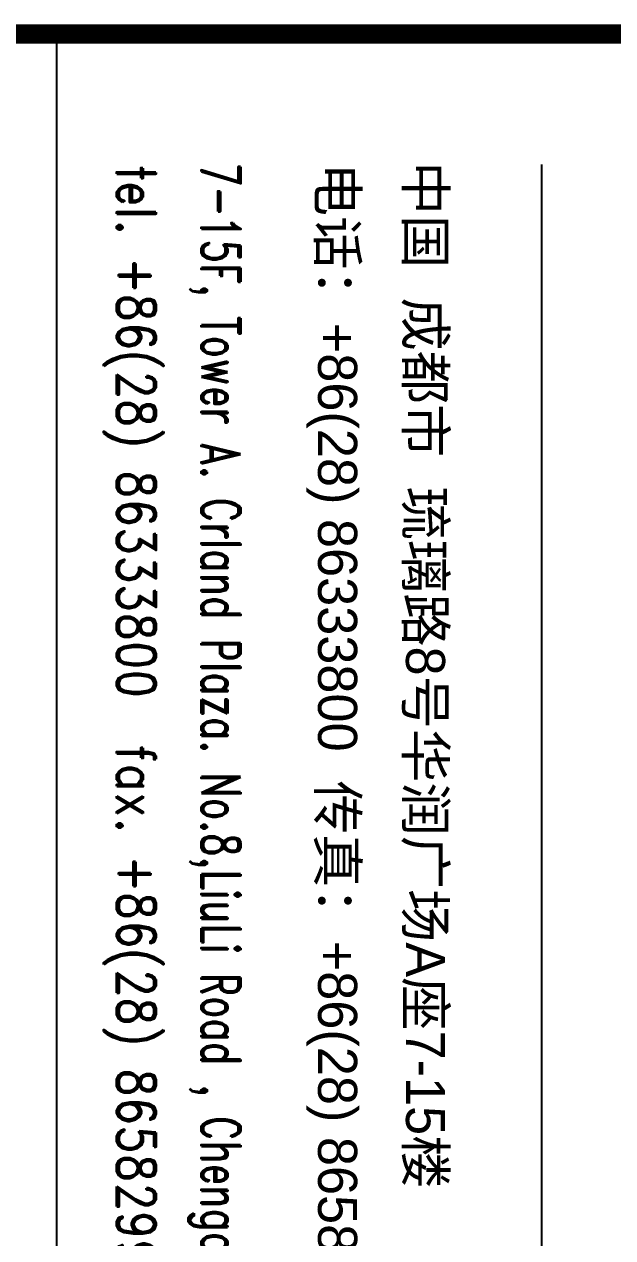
# Model space of a CAD drawing. Extents: x -12446 to 284554, y -295110 to 165007.
# Drawn here: x 171097 to 173354, y -291727 to -287073 of the extents above; entities that cross this region are included whole.
import ezdxf

# ---------------------------------------------------------------- set-up
doc = ezdxf.new("R2010")
doc.units = 0
doc.header["$LTSCALE"] = 1000
doc.layers.get('0').update_dxf_attribs({"linetype": 'CONTINUOUS'})
for name, color, linetype in [('A-Anno-Note', 241, 'CONTINUOUS'), ('AX-14-E$0$AX-31-B01$0$A-Grid-Iden', 11, 'CONTINUOUS'), ('AX-31-B01$0$A-Grid-Iden', 11, 'CONTINUOUS')]:
    doc.layers.add(name, color=color, linetype=linetype)
doc.styles.add('AX-TK-HF-20190012-S001-TQ2$0$AX-TK-20161033（2）-TQ$0$JZFZ-LOGO-CHB', font='', dxfattribs={"width": 0.8})
doc.styles.add('AX-TK-HF-20190012-S001-TQ2$0$AX-TK-20161033（2）-TQ$0$JZFZ-LOGO-ENA', font='romand.shx', dxfattribs={"width": 0.85})
doc.styles.get('AX-TK-HF-20190012-S001-TQ2$0$AX-TK-20161033（2）-TQ$0$JZFZ-LOGO-CHB').set_extended_font_data('YouYuan')

# ---------------------------------------------------------------- blocks, each defined once
blk = doc.blocks.new('*U192')
at = {"color": 4, "const_width": 0.75}
blk.add_lwpolyline([(-70, 0), (-70, 574)], dxfattribs=at)
blk = doc.blocks.new('*U400')
at = {"color": 4, "const_width": 0.75}
blk.add_lwpolyline([(-70, 0), (-70, 574)], dxfattribs=at)
blk = doc.blocks.new('AX-TK-HF-20190012-S001-TQ2$0$jzfzlogo-20170509')
at = {"color": 4}
blk.add_line((0, 44.675), (-70, 44.675), dxfattribs=at)
blk.add_lwpolyline([(-65, 63.26), (-4.882, 63.26)])
at = {"style": 'AX-TK-HF-20190012-S001-TQ2$0$AX-TK-20161033（2）-TQ$0$JZFZ-LOGO-CHB'}
for s, p in [('中国  成都市  琉璃路8号华润广场A座7-15楼 ', (-65.103, 58.063)), ('电话：+86(28) 86333800  传真：+86(28) 86582990', (-65.064, 54.692))]:
    blk.add_text(s, height=1.5, dxfattribs=at).set_placement(p)
at = {"style": 'AX-TK-HF-20190012-S001-TQ2$0$AX-TK-20161033（2）-TQ$0$JZFZ-LOGO-ENA'}
for s, width, p in [('7-15F, Tower A. Crland Plaza. No.8,LiuLi Road , Chengdu, P.R.C  ', 0.7, (-65.043, 50.218)), ('tel. +86(28) 86333800  fax. +86(28) 86582990', 0.85, (-64.967, 46.974))]:
    blk.add_text(s, height=1.5, dxfattribs=dict(at, width=width)).set_placement(p)
blk = doc.blocks.new('AX-TK-HF-20190012-S001-TQ2$0$BZTQ')
blk.add_blockref('AX-TK-HF-20190012-S001-TQ2$0$jzfzlogo-20170509', (0, 0))
blk = doc.blocks.new('AX-TK-HF-20190012-S001-TQ2')
blk.add_blockref('AX-TK-HF-20190012-S001-TQ2$0$BZTQ', (0, 0))
blk = doc.blocks.new('AX-14-E')
at = {"xscale": 100, "yscale": 100, "zscale": 100, "rotation": 270}
blk.add_blockref('AX-TK-HF-20190012-S001-TQ2', (166754.3, -294110.2), dxfattribs=at)
at = {"layer": 'AX-14-E$0$AX-31-B01$0$A-Grid-Iden', "linetype": 'ByBlock', "xscale": 100, "yscale": 100, "zscale": 100, "rotation": 270}
blk.add_blockref('*U400', (166754.3, -294110.2), dxfattribs=at)

msp = doc.modelspace()

# ---------------------------------------------------------------- block references
at = {"layer": 'AX-31-B01$0$A-Grid-Iden', "linetype": 'ByBlock', "xscale": 100, "yscale": 100, "zscale": 100, "rotation": 270}
msp.add_blockref('*U192', (166754.3, -294110.2), dxfattribs=at)

# ---------------------------------------------------------------- next in the draw order: block references
at = {"layer": 'A-Anno-Note'}
msp.add_blockref('AX-14-E', (0, 0), dxfattribs=at)

doc.saveas('drawing.dxf')
